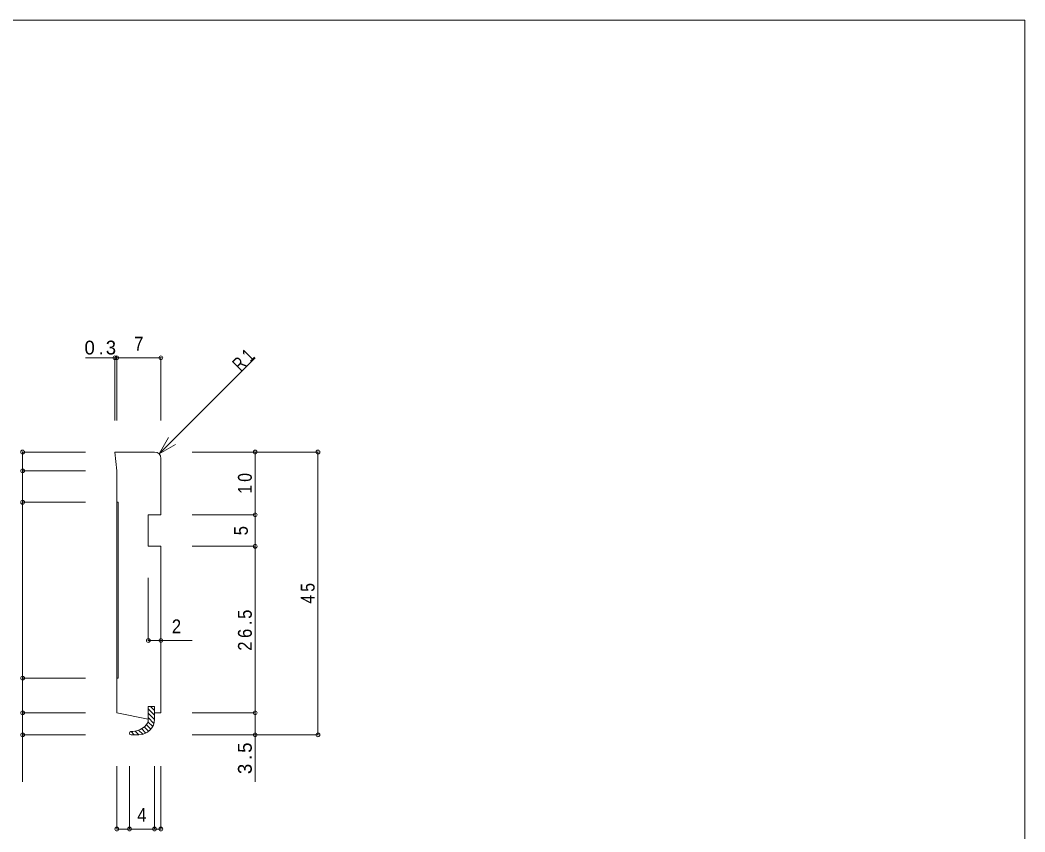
# Model space of a CAD drawing. Units: millimetres on the paper. Extents: x -141 to 141, y -98 to 98.
# Drawn here: x -18.9 to 141, y -31.7 to 97.5 of the extents above; entities that cross this region are included whole.
import ezdxf
from ezdxf.enums import TextEntityAlignment as Align

# ---------------------------------------------------------------- set-up
doc = ezdxf.new("R2010")
doc.units = ezdxf.units.MM
doc.header["$PDMODE"] = 32
doc.header["$PDSIZE"] = 0.6
for name, color, linetype, lineweight in [('0-0_ＫＢ製品', 2, 'Continuous', 9), ('0-2_ハッチ', 7, 'Continuous', 9), ('0-3_寸法', 4, 'Continuous', 9), ('0-4_引出線字', 4, 'Continuous', 9), ('0-8_他製品', 7, 'Continuous', 9), ('F-0_図面枠', 5, 'Continuous', 9)]:
    doc.layers.add(name, color=color, linetype=linetype, lineweight=lineweight)
doc.layers.add('0-5_文字', color=7, linetype='Continuous')
doc.styles.add('HGｺﾞｼｯｸM', font='')
doc.styles.get('HGｺﾞｼｯｸM').set_extended_font_data('HGｺﾞｼｯｸM')

msp = doc.modelspace()

# ---------------------------------------------------------------- linework, layer by layer
at = {"layer": '0-0_ＫＢ製品'}
for p, q in [((3.5, 27.75), (3.5, 18.75)), ((-3.5, -12.75), (-3.5, 25.75)), ((1.5, 18.75), (3.5, 18.75)), ((1.5, 18.75), (1.5, 13.75)), ((1.5, 13.75), (3.5, 13.75)), ((3.5, -12.75), (3.5, 13.75)), ((-3.5, -12.75), (1.5, -13.75)), ((3.5, -12.75), (2.5, -12.75))]:
    msp.add_line(p, q, dxfattribs=at)
msp.add_lwpolyline([(2.5, 28.75), (-3.8, 28.75), (-3.5, 25.75)], dxfattribs=at)
msp.add_arc((2.5, 27.75), 1, 0, 90, dxfattribs=at)
at = {"layer": '0-2_ハッチ'}
for p, q in [((1.5, -12.107), (2.5, -13.107)), ((1.851, -11.75), (2.5, -12.399)), ((1.44, -14.168), (2.203, -14.931)), ((1.5, -12.814), (2.499, -13.813)), ((1.5, -13.521), (2.407, -14.427)), ((-1.222, -15.749), (-0.721, -16.25)), ((-0.597, -15.666), (-0.013, -16.25)), ((-0.055, -15.501), (0.616, -16.173)), ((0.424, -15.273), (1.131, -15.98)), ((0.849, -14.991), (1.561, -15.703)), ((1.206, -14.641), (1.918, -15.353))]:
    msp.add_line(p, q, dxfattribs=at)
at = {"layer": '0-3_寸法'}
for p, q in [((-8.5, 43.75), (-3.5, 43.75)), ((-3.8, 43.75), (-3.8, 33.75)), ((-3.5, 43.75), (-3.5, 33.75)), ((-3.5, 43.75), (3.5, 43.75)), ((3.5, 43.75), (3.5, 33.75)), ((-18.5, 28.75), (-18.5, 25.75)), ((-18.5, 28.75), (-8.5, 28.75)), ((18.5, 28.75), (8.5, 28.75)), ((18.5, 28.75), (18.5, 18.75)), ((28.5, 28.75), (18.5, 28.75)), ((28.5, 28.75), (28.5, -16.25)), ((-18.5, 25.75), (-18.5, 20.75)), ((-18.5, 25.75), (-8.5, 25.75)), ((-18.5, 20.75), (-8.5, 20.75)), ((-18.5, 20.75), (-18.5, -7.25)), ((18.5, 18.75), (8.5, 18.75)), ((18.5, 18.75), (18.5, 13.75)), ((18.5, 13.75), (8.5, 13.75)), ((18.5, 13.75), (18.5, -12.75)), ((1.5, -1.25), (1.5, 8.75)), ((3.5, -1.25), (3.5, 8.75)), ((1.5, -1.25), (8.5, -1.25)), ((-18.5, -7.25), (-8.5, -7.25)), ((-18.5, -7.25), (-18.5, -12.75)), ((-18.5, -12.75), (-18.5, -23.75)), ((-18.5, -12.75), (-8.5, -12.75)), ((18.5, -12.75), (8.5, -12.75)), ((18.5, -12.75), (18.5, -23.75)), ((-18.5, -16.25), (-8.5, -16.25)), ((18.5, -16.25), (8.5, -16.25)), ((28.5, -16.25), (18.5, -16.25)), ((-3.5, -31.25), (-3.5, -21.25)), ((-1.5, -31.25), (-1.5, -21.25)), ((2.5, -31.25), (2.5, -21.25)), ((3.5, -31.25), (3.5, -21.25)), ((-1.5, -31.25), (-3.5, -31.25)), ((2.5, -31.25), (-1.5, -31.25)), ((3.5, -31.25), (2.5, -31.25))]:
    msp.add_line(p, q, dxfattribs=at)
for p in [(-3.8, 43.75), (-3.5, 43.75), (3.5, 43.75), (-18.5, 28.75), (18.5, 28.75), (28.5, 28.75), (-18.5, 25.75), (-18.5, 20.75), (18.5, 18.75), (18.5, 13.75), (1.5, -1.25), (3.5, -1.25), (-18.5, -7.25), (-18.5, -12.75), (18.5, -12.75), (-18.5, -16.25), (18.5, -16.25), (28.5, -16.25), (-3.5, -31.25), (-1.5, -31.25), (2.5, -31.25), (3.5, -31.25)]:
    msp.add_point(p, dxfattribs=at)
at = {"layer": '0-4_引出線字'}
for q in [(18.5, 43.75), (4.707, 31.055), (5.805, 29.957)]:
    msp.add_line((3.207, 28.457), q, dxfattribs=at)
at = {"layer": '0-8_他製品'}
for p, q in [((-3.5, 20.75), (-3.3, 20.75)), ((-3.3, 20.75), (-3.3, -7.25)), ((-3.5, -7.25), (-3.3, -7.25)), ((1.5, -11.75), (1.5, -13.75)), ((0, -16.25), (-1.25, -16.25))]:
    msp.add_line(p, q, dxfattribs=at)
msp.add_lwpolyline([(1.5, -11.75), (2.5, -11.75), (2.5, -13.75)], dxfattribs=at)
for centre, radius, start, end in [((0, -13.75), 2.5, 270, 0), ((0, -13.75), 1.5, 309.76495, 0), ((-1.25, -16), 0.25, 92.03693, 270), ((-1.389, -12.08), 3.672, 272.03693, 309.76495)]:
    msp.add_arc(centre, radius, start, end, dxfattribs=at)
at = {"layer": 'F-0_図面枠'}
for p, q in [((-141, 97.5), (141, 97.5)), ((141, 97.5), (141, -97.5))]:
    msp.add_line(p, q, dxfattribs=at)

# ---------------------------------------------------------------- texts
at = {"layer": '0-3_寸法', "color": 7, "style": 'HGｺﾞｼｯｸM', "width": 0.9}
for s, p in [('7', (-0.75, 44.25)), ('2', (5.25, -0.75)), ('4', (-0.25, -30.75))]:
    msp.add_text(s, height=2.199, dxfattribs=at).set_placement(p, align=Align.BOTTOM_LEFT)
msp.add_text('5', height=2.199, rotation=90, dxfattribs=at).set_placement((18, 15.5), align=Align.BOTTOM_LEFT)
at = {"layer": '0-3_寸法', "color": 7, "insert": (-8.65, 44.25), "char_height": 2.199, "attachment_point": 7, "style": 'HGｺﾞｼｯｸM'}
msp.add_mtext('\\T1.38;0.3', dxfattribs=at)
at = {"layer": '0-3_寸法', "color": 7, "char_height": 2.199, "attachment_point": 7, "rotation": 90, "style": 'HGｺﾞｼｯｸM'}
for s, insert in [('\\T1.36;\\W0.85;10', (18, 22.125)), ('\\T1.36;\\W0.85;45', (28, 4.625)), ('\\T1.38;\\W0.9;26.5', (18, -2.875)), ('\\T1.38;3.5', (18, -22.5))]:
    msp.add_mtext(s, dxfattribs=dict(at, insert=insert))
at = {"layer": '0-5_文字', "insert": (16.202, 41.452), "char_height": 2.199, "attachment_point": 7, "rotation": 45, "style": 'HGｺﾞｼｯｸM'}
msp.add_mtext('\\T1.36;\\W0.75;R1', dxfattribs=at)

doc.saveas('drawing.dxf')
